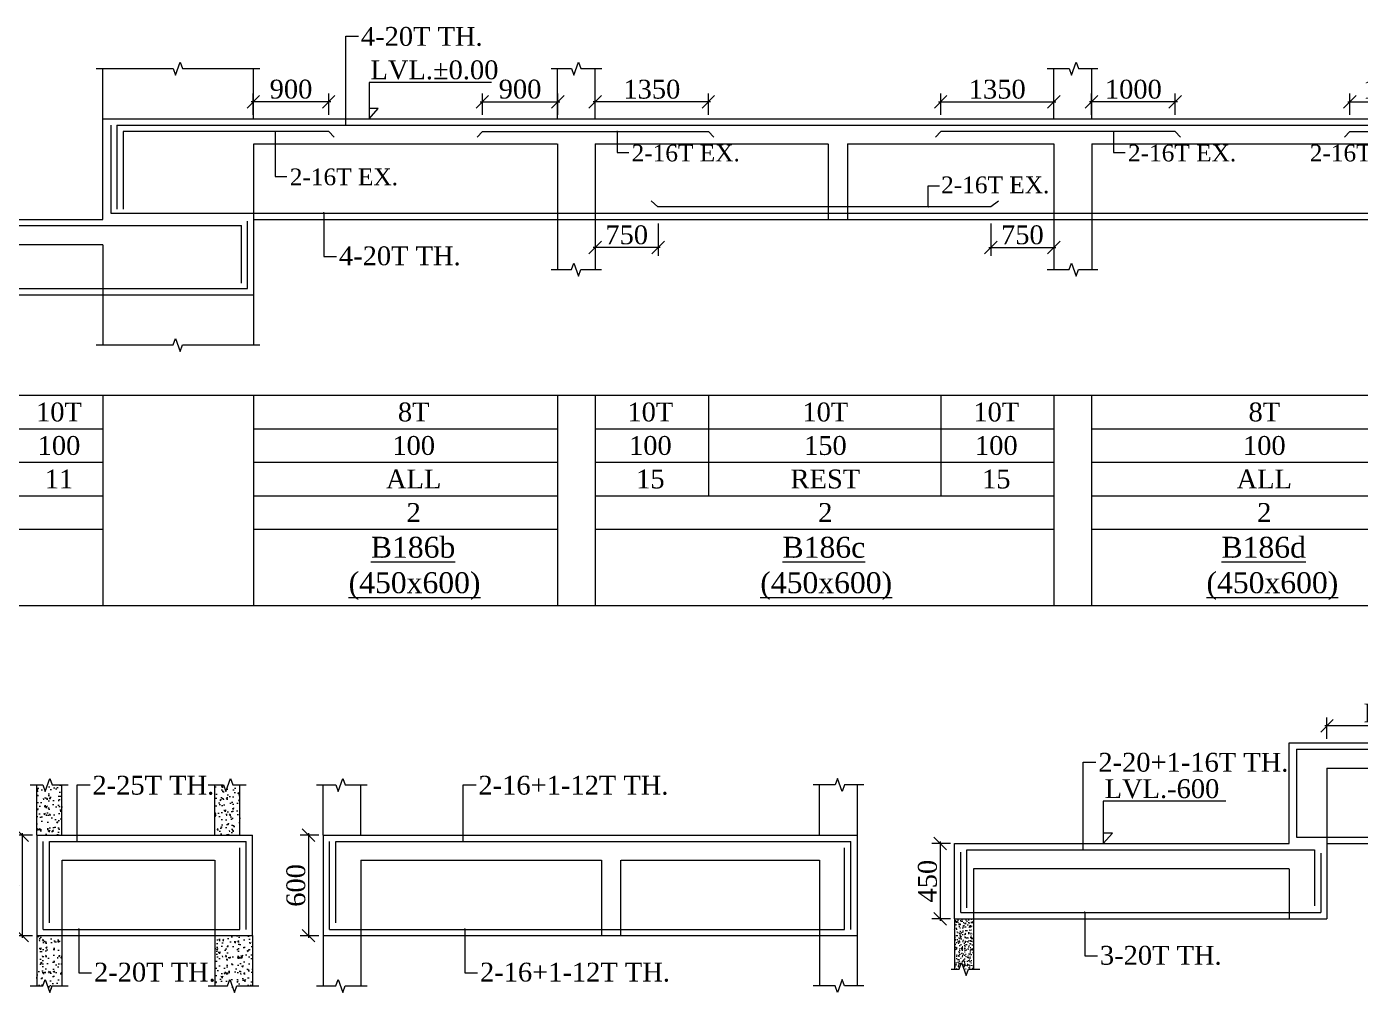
# Model space of a CAD drawing. Header units: millimetres. Extents: x 9781889 to 10654170, y -7832723 to -7608561.
# Drawn here: x 10499158 to 10515077, y -7792548 to -7781016 of the extents above; entities that cross this region are included whole.
import ezdxf
from ezdxf.enums import TextEntityAlignment as Align

# ---------------------------------------------------------------- set-up
doc = ezdxf.new("R2010")
doc.units = ezdxf.units.MM
doc.header["$LTSCALE"] = 10
doc.header["$PDMODE"] = 3
doc.linetypes.add('HIDDEN', pattern=[0.375, 0.25, -0.125])
for name, color, linetype, lineweight in [('LVL', 3, 'Continuous', 0), ('S-CUT OUT LINE', 9, 'Continuous', 0), ('S-DIM L.S.', 7, 'Continuous', 0), ('S-HATCH', 8, 'Continuous', 0), ('S-L.S.SECTION', 5, 'Continuous', 0), ('S-L.S.SLAB LINE', 252, 'HIDDEN', 0), ('S-L.S.STEEL', 1, 'Continuous', 9), ('S-SECTION MARK', 7, 'Continuous', 0), ('S-SHEET', 251, 'Continuous', 0), ('S-TEXT', 7, 'Continuous', 0), ('S-TEXT L.S. BEAM NO.', 30, 'Continuous', 0), ('S-TEXT. L.S.', 7, 'Continuous', 0)]:
    doc.layers.add(name, color=color, linetype=linetype, lineweight=lineweight)
doc.styles.add('135', font='arial.ttf', dxfattribs={"width": 0.8, "height": 135})
doc.styles.get("Standard").update_dxf_attribs({"font": 'arial.ttf'})
doc.styles.add('TEXT', font='times.ttf')
doc.dimstyles.new('75', dxfattribs={"dimtxt": 135, "dimasz": 90, "dimexe": 0.1, "dimexo": 0.03, "dimgap": 0.09, "dimtad": 1, "dimdec": 0, "dimzin": 0, "dimdsep": 46, "dimtxsty": '135', "dimblk": 'ARCHTICK', "dimcen": 0.09, "dimclrd": 256, "dimclre": 256, "dimclrt": 256, "dimadec": 0, "dimazin": 0, "dimtfac": 1, "dimtdec": 0, "dimtofl": 0, "dimtmove": 1, "dimatfit": 3, "dimldrblk": 'DOTSMALL', "dimfxl": 1, "dimtolj": 1, "dimtzin": 0, "dimlwd": -1, "dimlwe": -1, "dimarcsym": 0})
doc.dimstyles.new('SETU_1', dxfattribs={"dimtxt": 200, "dimasz": 150, "dimexe": 100, "dimexo": 50, "dimgap": 35, "dimtad": 1, "dimdec": 0, "dimzin": 0, "dimdsep": 46, "dimtxsty": 'Standard', "dimblk": 'OBLIQUE', "dimcen": 150, "dimdle": 25, "dimclrd": 256, "dimclre": 7, "dimclrt": 256, "dimadec": 0, "dimazin": 0, "dimtfac": 1, "dimtdec": 0, "dimtofl": 0, "dimtmove": 1, "dimatfit": 3, "dimfxl": 1, "dimtolj": 1, "dimtzin": 0, "dimlwd": -1, "dimlwe": 5, "dimarcsym": 1})
pattern_1 = [(50, (250623, -19963.83), (182.184669, -15.9390855), [19.05, -209.55]), (355, (250623, -19963.83), (-35.2434214, 191.0568452), [15.24, -167.6405842]), (100.4514447, (250638.18, -19965.16), (146.941247, 175.117752), [16.1900088, -178.0902446]), (46.1842, (250623, -19913.03), (271.079041, -42.042328), [28.575, -314.325]), (96.6355576, (250645.6, -19916.54), (237.404134, 247.4261246), [24.285023, -267.135608]), (351.1841512, (250623, -19913.03), (237.404134, 247.4261246), [22.859967, -251.459732]), (21, (250648.4, -19925.73), (151.6143913, -102.2651982), [19.05, -209.55]), (326, (250648.4, -19925.73), (61.8020283, 184.187966), [15.24, -167.64]), (71.451445, (250661.03, -19934.25), (213.4164193, 81.922769), [16.1900088, -178.0899376]), (37.5, (250623, -19963.83), (3.08860325, 84.55503887), [0, -165.608, 0, -170.18, 0, -168.275]), (7.5, (250623, -19963.83), (66.8196625, 100.1805748), [0, -97.028, 0, -161.798, 0, -64.135]), (327.5, (250566.356, -19963.83), (135.59059517, -5.728744), [0, -63.5, 0, -198.12, 0, -262.89]), (317.5, (250540.96, -19963.83), (148.1291814, 25.426491), [0, -82.55, 0, -131.572, 0, -186.69])]

# ---------------------------------------------------------------- blocks, each defined once
blk = doc.blocks.new('_Oblique')
at = {"color": 0, "linetype": 'ByBlock', "lineweight": -2}
blk.add_line((-0.5, -0.5), (0.5, 0.5), dxfattribs=at)
blk = doc.blocks.new('*D1034')
at = {"layer": 'Defpoints', "color": 0, "transparency": 16777216}
for p in [(10501863, -7781913), (10501863, -7782117, 0), (10502763, -7782117, 0)]:
    blk.add_point(p, dxfattribs=at)
at = {"layer": 'S-DIM L.S.', "transparency": 16777216}
blk.add_line((10502788, -7781913), (10501838, -7781913), dxfattribs=at)
at = {"layer": 'S-DIM L.S.', "color": 7, "lineweight": 5, "transparency": 16777216}
for p, q in [((10501863, -7782067), (10501863, -7781813)), ((10502763, -7782067), (10502763, -7781813))]:
    blk.add_line(p, q, dxfattribs=at)
at = {"layer": 'S-DIM L.S.', "transparency": 16777216, "xscale": 150, "yscale": 150, "zscale": 150, "rotation": 180}
blk.add_blockref('_Oblique', (10501863, -7781913), dxfattribs=at)
at = {"layer": 'S-DIM L.S.', "transparency": 16777216, "xscale": 150, "yscale": 150, "zscale": 150}
blk.add_blockref('_Oblique', (10502763, -7781913), dxfattribs=at)
at = {"layer": 'S-DIM L.S.', "transparency": 16777216, "insert": (10502313, -7781763), "char_height": 225, "attachment_point": 5, "style": 'TEXT'}
blk.add_mtext('\\A1;900', dxfattribs=at)
blk = doc.blocks.new('*D1035')
at = {"layer": 'Defpoints', "color": 0, "transparency": 16777216}
for p in [(10505945, -7781913), (10505945, -7782117, 0), (10507295, -7782117, 0)]:
    blk.add_point(p, dxfattribs=at)
at = {"layer": 'S-DIM L.S.', "transparency": 16777216}
blk.add_line((10507320, -7781913), (10505920, -7781913), dxfattribs=at)
at = {"layer": 'S-DIM L.S.', "color": 7, "lineweight": 5, "transparency": 16777216}
for p, q in [((10505945, -7782067), (10505945, -7781813)), ((10507295, -7782067), (10507295, -7781813))]:
    blk.add_line(p, q, dxfattribs=at)
at = {"layer": 'S-DIM L.S.', "transparency": 16777216, "xscale": 150, "yscale": 150, "zscale": 150, "rotation": 180}
blk.add_blockref('_Oblique', (10505945, -7781913), dxfattribs=at)
at = {"layer": 'S-DIM L.S.', "transparency": 16777216, "xscale": 150, "yscale": 150, "zscale": 150}
blk.add_blockref('_Oblique', (10507295, -7781913), dxfattribs=at)
at = {"layer": 'S-DIM L.S.', "transparency": 16777216, "insert": (10506620, -7781764), "char_height": 225, "attachment_point": 5, "style": 'TEXT'}
blk.add_mtext('\\A1;1350', dxfattribs=at)
blk = doc.blocks.new('*D1036')
at = {"layer": 'Defpoints', "color": 0, "transparency": 16777216}
for p in [(10505497, -7781913), (10504597, -7782117, 0), (10505497, -7782117, 0)]:
    blk.add_point(p, dxfattribs=at)
at = {"layer": 'S-DIM L.S.', "transparency": 16777216}
blk.add_line((10504572, -7781913), (10505522, -7781913), dxfattribs=at)
at = {"layer": 'S-DIM L.S.', "color": 7, "lineweight": 5, "transparency": 16777216}
for p, q in [((10504597, -7782067), (10504597, -7781813)), ((10505497, -7782067), (10505497, -7781813))]:
    blk.add_line(p, q, dxfattribs=at)
at = {"layer": 'S-DIM L.S.', "transparency": 16777216, "xscale": 150, "yscale": 150, "zscale": 150, "rotation": 180}
blk.add_blockref('_Oblique', (10504597, -7781913), dxfattribs=at)
at = {"layer": 'S-DIM L.S.', "transparency": 16777216, "xscale": 150, "yscale": 150, "zscale": 150}
blk.add_blockref('_Oblique', (10505497, -7781913), dxfattribs=at)
at = {"layer": 'S-DIM L.S.', "transparency": 16777216, "insert": (10505047, -7781763), "char_height": 225, "attachment_point": 5, "style": 'TEXT'}
blk.add_mtext('\\A1;900', dxfattribs=at)
blk = doc.blocks.new('*D1037')
at = {"layer": 'Defpoints', "color": 0, "transparency": 16777216}
for p in [(10511418, -7781913), (10510068, -7782117, 0), (10511418, -7782117, 0)]:
    blk.add_point(p, dxfattribs=at)
at = {"layer": 'S-DIM L.S.', "transparency": 16777216}
blk.add_line((10510043, -7781913), (10511443, -7781913), dxfattribs=at)
at = {"layer": 'S-DIM L.S.', "color": 7, "lineweight": 5, "transparency": 16777216}
for p, q in [((10510068, -7782067), (10510068, -7781813)), ((10511418, -7782067), (10511418, -7781813))]:
    blk.add_line(p, q, dxfattribs=at)
at = {"layer": 'S-DIM L.S.', "transparency": 16777216, "xscale": 150, "yscale": 150, "zscale": 150, "rotation": 180}
blk.add_blockref('_Oblique', (10510068, -7781913), dxfattribs=at)
at = {"layer": 'S-DIM L.S.', "transparency": 16777216, "xscale": 150, "yscale": 150, "zscale": 150}
blk.add_blockref('_Oblique', (10511418, -7781913), dxfattribs=at)
at = {"layer": 'S-DIM L.S.', "transparency": 16777216, "insert": (10510743, -7781764), "char_height": 225, "attachment_point": 5, "style": 'TEXT'}
blk.add_mtext('\\A1;1350', dxfattribs=at)
blk = doc.blocks.new('*D1038')
at = {"layer": 'Defpoints', "color": 0, "transparency": 16777216}
for p in [(10511868, -7781913), (10511868, -7782117, 0), (10512868, -7782117, 0)]:
    blk.add_point(p, dxfattribs=at)
at = {"layer": 'S-DIM L.S.', "transparency": 16777216}
blk.add_line((10512893, -7781913), (10511843, -7781913), dxfattribs=at)
at = {"layer": 'S-DIM L.S.', "color": 7, "lineweight": 5, "transparency": 16777216}
for p, q in [((10511868, -7782067), (10511868, -7781813)), ((10512868, -7782067), (10512868, -7781813))]:
    blk.add_line(p, q, dxfattribs=at)
at = {"layer": 'S-DIM L.S.', "transparency": 16777216, "xscale": 150, "yscale": 150, "zscale": 150, "rotation": 180}
blk.add_blockref('_Oblique', (10511868, -7781913), dxfattribs=at)
at = {"layer": 'S-DIM L.S.', "transparency": 16777216, "xscale": 150, "yscale": 150, "zscale": 150}
blk.add_blockref('_Oblique', (10512868, -7781913), dxfattribs=at)
at = {"layer": 'S-DIM L.S.', "transparency": 16777216, "insert": (10512368, -7781764), "char_height": 225, "attachment_point": 5, "style": 'TEXT'}
blk.add_mtext('\\A1;1000', dxfattribs=at)
blk = doc.blocks.new('*D1039')
at = {"layer": 'Defpoints', "color": 0, "transparency": 16777216}
for p in [(10510668, -7783317, 0), (10511418, -7783317, 0), (10511418, -7783653)]:
    blk.add_point(p, dxfattribs=at)
at = {"layer": 'S-DIM L.S.', "color": 7, "lineweight": 5, "transparency": 16777216}
for p, q in [((10510668, -7783367), (10510668, -7783753)), ((10511418, -7783367), (10511418, -7783753))]:
    blk.add_line(p, q, dxfattribs=at)
at = {"layer": 'S-DIM L.S.', "transparency": 16777216}
blk.add_line((10510643, -7783653), (10511443, -7783653), dxfattribs=at)
at = {"layer": 'S-DIM L.S.', "transparency": 16777216, "xscale": 150, "yscale": 150, "zscale": 150, "rotation": 180}
blk.add_blockref('_Oblique', (10510668, -7783653), dxfattribs=at)
at = {"layer": 'S-DIM L.S.', "transparency": 16777216, "xscale": 150, "yscale": 150, "zscale": 150}
blk.add_blockref('_Oblique', (10511418, -7783653), dxfattribs=at)
at = {"layer": 'S-DIM L.S.', "transparency": 16777216, "insert": (10511043, -7783503), "char_height": 225, "attachment_point": 5, "style": 'TEXT'}
blk.add_mtext('\\A1;750', dxfattribs=at)
blk = doc.blocks.new('*D1040')
at = {"layer": 'Defpoints', "color": 0, "transparency": 16777216}
for p in [(10505945, -7783317, 0), (10506695, -7783317, 0), (10505945, -7783653)]:
    blk.add_point(p, dxfattribs=at)
at = {"layer": 'S-DIM L.S.', "color": 7, "lineweight": 5, "transparency": 16777216}
for p, q in [((10505945, -7783367), (10505945, -7783753)), ((10506695, -7783367), (10506695, -7783753))]:
    blk.add_line(p, q, dxfattribs=at)
at = {"layer": 'S-DIM L.S.', "transparency": 16777216}
blk.add_line((10506720, -7783653), (10505920, -7783653), dxfattribs=at)
at = {"layer": 'S-DIM L.S.', "transparency": 16777216, "xscale": 150, "yscale": 150, "zscale": 150, "rotation": 180}
blk.add_blockref('_Oblique', (10505945, -7783653), dxfattribs=at)
at = {"layer": 'S-DIM L.S.', "transparency": 16777216, "xscale": 150, "yscale": 150, "zscale": 150}
blk.add_blockref('_Oblique', (10506695, -7783653), dxfattribs=at)
at = {"layer": 'S-DIM L.S.', "transparency": 16777216, "insert": (10506320, -7783503), "char_height": 225, "attachment_point": 5, "style": 'TEXT'}
blk.add_mtext('\\A1;750', dxfattribs=at)
blk = doc.blocks.new('_ArchTick')
at = {"color": 0, "linetype": 'ByBlock', "const_width": 0.15}
blk.add_lwpolyline([(-0.5, -0.5), (0.5, 0.5)], dxfattribs=at)
blk = doc.blocks.new('*D1032')
at = {"layer": 'Defpoints', "color": 0, "transparency": 16777216}
for p in [(10515952, -7781913), (10514952, -7782117, 0), (10515952, -7782117, 0)]:
    blk.add_point(p, dxfattribs=at)
at = {"layer": 'S-DIM L.S.', "transparency": 16777216}
blk.add_line((10514927, -7781913), (10515977, -7781913), dxfattribs=at)
at = {"layer": 'S-DIM L.S.', "color": 7, "lineweight": 5, "transparency": 16777216}
for p, q in [((10514952, -7782067), (10514952, -7781813)), ((10515952, -7782067), (10515952, -7781813))]:
    blk.add_line(p, q, dxfattribs=at)
at = {"layer": 'S-DIM L.S.', "transparency": 16777216, "xscale": 150, "yscale": 150, "zscale": 150, "rotation": 180}
blk.add_blockref('_Oblique', (10514952, -7781913), dxfattribs=at)
at = {"layer": 'S-DIM L.S.', "transparency": 16777216, "xscale": 150, "yscale": 150, "zscale": 150}
blk.add_blockref('_Oblique', (10515952, -7781913), dxfattribs=at)
at = {"layer": 'S-DIM L.S.', "transparency": 16777216, "insert": (10515452, -7781764), "char_height": 225, "attachment_point": 5, "style": 'TEXT'}
blk.add_mtext('\\A1;1000', dxfattribs=at)
blk = doc.blocks.new('*D1050')
at = {"layer": 'Defpoints', "color": 0, "transparency": 16777216}
for p in [(10499278, -7790671), (10499103, -7791871), (10499278, -7791871)]:
    blk.add_point(p, dxfattribs=at)
at = {"layer": 'S-DIM L.S.', "color": 7, "lineweight": 5, "transparency": 16777216}
for p, q in [((10499228, -7790671), (10499003, -7790671)), ((10499228, -7791871), (10499003, -7791871))]:
    blk.add_line(p, q, dxfattribs=at)
at = {"layer": 'S-DIM L.S.', "transparency": 16777216}
blk.add_line((10499103, -7790646), (10499103, -7791896), dxfattribs=at)
at = {"layer": 'S-DIM L.S.', "transparency": 16777216, "xscale": 150, "yscale": 150, "zscale": 150}
for p, rotation in [((10499103, -7790671), 90), ((10499103, -7791871), 270)]:
    blk.add_blockref('_Oblique', p, dxfattribs=dict(at, rotation=rotation))
at = {"layer": 'S-DIM L.S.', "transparency": 16777216, "insert": (10498954, -7791271), "char_height": 225, "attachment_point": 5, "rotation": 90, "style": 'TEXT'}
blk.add_mtext('\\A1;600', dxfattribs=at)
blk = doc.blocks.new('*D1051')
at = {"layer": 'Defpoints', "color": 0, "transparency": 16777216}
for p in [(10502696, -7790671), (10502521, -7791871), (10502696, -7791871)]:
    blk.add_point(p, dxfattribs=at)
at = {"layer": 'S-DIM L.S.', "color": 7, "lineweight": 5, "transparency": 16777216}
for p, q in [((10502646, -7790671), (10502421, -7790671)), ((10502646, -7791871), (10502421, -7791871))]:
    blk.add_line(p, q, dxfattribs=at)
at = {"layer": 'S-DIM L.S.', "transparency": 16777216}
blk.add_line((10502521, -7790646), (10502521, -7791896), dxfattribs=at)
at = {"layer": 'S-DIM L.S.', "transparency": 16777216, "xscale": 150, "yscale": 150, "zscale": 150}
for p, rotation in [((10502521, -7790671), 90), ((10502521, -7791871), 270)]:
    blk.add_blockref('_Oblique', p, dxfattribs=dict(at, rotation=rotation))
at = {"layer": 'S-DIM L.S.', "transparency": 16777216, "insert": (10502372, -7791271), "char_height": 225, "attachment_point": 5, "rotation": 90, "style": 'TEXT'}
blk.add_mtext('\\A1;600', dxfattribs=at)
blk = doc.blocks.new('*D1052')
at = {"layer": 'Defpoints', "color": 0, "transparency": 16777216}
for p in [(10510236, -7790770), (10510061, -7791670), (10510236, -7791670)]:
    blk.add_point(p, dxfattribs=at)
at = {"layer": 'S-DIM L.S.', "color": 7, "lineweight": 5, "transparency": 16777216}
for p, q in [((10510186, -7790770), (10509961, -7790770)), ((10510186, -7791670), (10509961, -7791670))]:
    blk.add_line(p, q, dxfattribs=at)
at = {"layer": 'S-DIM L.S.', "transparency": 16777216}
blk.add_line((10510061, -7790745), (10510061, -7791695), dxfattribs=at)
at = {"layer": 'S-DIM L.S.', "transparency": 16777216, "xscale": 150, "yscale": 150, "zscale": 150}
for p, rotation in [((10510061, -7790770), 90), ((10510061, -7791670), 270)]:
    blk.add_blockref('_Oblique', p, dxfattribs=dict(at, rotation=rotation))
at = {"layer": 'S-DIM L.S.', "transparency": 16777216, "insert": (10509911, -7791220), "char_height": 225, "attachment_point": 5, "rotation": 90, "style": 'TEXT'}
blk.add_mtext('\\A1;450', dxfattribs=at)
blk = doc.blocks.new('*D1053')
at = {"layer": 'Defpoints', "color": 0, "transparency": 16777216}
for p in [(10514679, -7789366), (10514679, -7789570, 0), (10515929, -7789945, 0)]:
    blk.add_point(p, dxfattribs=at)
at = {"layer": 'S-DIM L.S.', "color": 7, "lineweight": 5, "transparency": 16777216}
for p, q in [((10514679, -7789520), (10514679, -7789266)), ((10515929, -7789895), (10515929, -7789266))]:
    blk.add_line(p, q, dxfattribs=at)
at = {"layer": 'S-DIM L.S.', "transparency": 16777216}
blk.add_line((10515954, -7789366), (10514654, -7789366), dxfattribs=at)
at = {"layer": 'S-DIM L.S.', "transparency": 16777216, "xscale": 150, "yscale": 150, "zscale": 150, "rotation": 180}
blk.add_blockref('_Oblique', (10514679, -7789366), dxfattribs=at)
at = {"layer": 'S-DIM L.S.', "transparency": 16777216, "xscale": 150, "yscale": 150, "zscale": 150}
blk.add_blockref('_Oblique', (10515929, -7789366), dxfattribs=at)
at = {"layer": 'S-DIM L.S.', "transparency": 16777216, "insert": (10515304, -7789213), "char_height": 225, "attachment_point": 5, "style": 'TEXT'}
blk.add_mtext('\\A1;Ld', dxfattribs=at)

msp = doc.modelspace()

# ---------------------------------------------------------------- hatches: boundary and pattern name
at = {"layer": 'S-HATCH', "linetype": 'ByBlock'}
h = msp.add_hatch(dxfattribs=at)
h.set_pattern_fill('AR-CONC', color=256)
h.set_pattern_definition(pattern_1)
h.paths.add_polyline_path([(10499578.4, -7790070.8), (10499463.1, -7790070.8), (10499435.2, -7789994), (10499379.2, -7790147.7), (10499351.3, -7790070.8), (10499278.5, -7790070.8), (10499278.5, -7790670.8), (10499578.4, -7790670.8)])
h = msp.add_hatch(dxfattribs=at)
h.set_pattern_fill('AR-CONC', color=256)
h.set_pattern_definition(pattern_1)
h.paths.add_polyline_path([(10501703.4, -7790070.8), (10501618.2, -7790070.8), (10501590.2, -7789994), (10501534.3, -7790147.7), (10501506.3, -7790070.8), (10501403.4, -7790070.8), (10501403.4, -7790670.8), (10501703.4, -7790670.8)])
at = {"layer": 'S-HATCH'}
h = msp.add_hatch(dxfattribs=at)
h.set_pattern_fill('AR-CONC', color=256, scale=0.5)
h.set_pattern_definition([(50, (716503.55, -63052.615), (91.0923345, -7.96954277), [9.525, -104.775]), (355, (716503.55, -63052.62), (-17.6217107, 95.5284226), [7.62, -83.8202921]), (100.4514447, (716511.14, -63053.28), (73.47062355, 87.55887596), [8.0950044, -89.0451223]), (46.1842, (716503.55, -63027.22), (135.5395204, -21.021164), [14.2875, -157.1625]), (96.6355576, (716514.85, -63028.97), (118.702067, 123.7130623), [12.1425116, -133.5678041]), (351.1841512, (716503.55, -63027.22), (118.702067, 123.7130623), [11.4299835, -125.729866]), (21, (716516.25, -63033.565), (75.80719563, -51.1325991), [9.525, -104.775]), (326, (716516.25, -63033.57), (30.9010142, 92.09398306), [7.62, -83.82]), (71.451445, (716522.57, -63037.83), (106.70820964, 40.96138444), [8.0950044, -89.0449688]), (37.5, (716503.55, -63052.615), (1.544301625, 42.27751944), [0, -82.804, 0, -85.09, 0, -84.1375]), (7.5, (716503.55, -63052.615), (33.40983126, 50.09028741), [0, -48.514, 0, -80.899, 0, -32.0675]), (327.5, (716475.23, -63052.615), (67.79529758, -2.864372), [0, -31.75, 0, -99.06, 0, -131.445]), (317.5, (716462.53, -63052.615), (74.0645907, 12.71324552), [0, -41.275, 0, -65.786, 0, -93.345])])
h.paths.add_polyline_path([(10510461.8, -7792269.7), (10510346, -7792269.7), (10510318.1, -7792192.9), (10510290.1, -7792269.7), (10510231.8, -7792269.7), (10510231.8, -7791669.7), (10510461.8, -7791669.7)])
at = {"layer": 'S-HATCH', "linetype": 'ByBlock'}
h = msp.add_hatch(dxfattribs=at)
h.set_pattern_fill('AR-CONC', color=256)
h.set_pattern_definition(pattern_1)
h.paths.add_polyline_path([(10499578.4, -7791870.8), (10499278.5, -7791870.8), (10499278.5, -7792470.8), (10499351.3, -7792470.8), (10499379.2, -7792394), (10499435.2, -7792547.7), (10499463.1, -7792470.8), (10499578.4, -7792470.8)])
h = msp.add_hatch(dxfattribs=at)
h.set_pattern_fill('AR-CONC', color=256)
h.set_pattern_definition(pattern_1)
h.paths.add_polyline_path([(10501403.4, -7792470.8), (10501553.7, -7792470.8), (10501581.7, -7792394), (10501637.6, -7792547.7), (10501665.6, -7792470.8), (10501853.4, -7792470.8), (10501853.4, -7791870.8), (10501403.4, -7791870.8)])

# ---------------------------------------------------------------- linework, layer by layer
at = {"layer": 'LVL', "linetype": 'Continuous', "elevation": 0}
for points in [[(10504707.7, -7781682), (10503246.5, -7781682), (10503246.5, -7782117), (10503354.6, -7781994.9), (10503246.5, -7781994.9)], [(10513470.7, -7790266.3), (10512009.5, -7790266.3), (10512009.5, -7790769.7), (10512117.7, -7790647.7), (10512009.5, -7790647.7)]]:
    msp.add_lwpolyline(points, dxfattribs=at)
at = {"layer": 'S-CUT OUT LINE', "color": 5, "elevation": 0}
for points in [[(10499987, -7781517), (10500904.5, -7781517), (10500932.5, -7781593.9), (10500988.5, -7781440.2), (10501016.4, -7781517), (10501940.3, -7781517)], [(10505417.1, -7781517), (10505659.3, -7781517), (10505687.3, -7781593.9), (10505743.2, -7781440.2), (10505771.2, -7781517), (10506022.4, -7781517)], [(10511340.1, -7781517), (10511600.2, -7781517), (10511628.2, -7781593.9), (10511684.1, -7781440.2), (10511712.1, -7781517), (10511945.4, -7781517)], [(10505417.1, -7783917), (10505659.3, -7783917), (10505687.3, -7783840.2), (10505743.2, -7783993.9), (10505771.2, -7783917), (10506020.3, -7783917)], [(10511340.1, -7783917), (10511600.2, -7783917), (10511628.2, -7783840.2), (10511684.1, -7783993.9), (10511712.1, -7783917), (10511945.4, -7783917)], [(10499987, -7784817), (10500904.5, -7784817), (10500932.5, -7784740.2), (10500988.5, -7784893.9), (10501016.4, -7784817), (10501940.3, -7784817)], [(10499200.2, -7790070.8), (10499351.3, -7790070.8), (10499379.2, -7790147.7), (10499435.2, -7789994), (10499463.1, -7790070.8), (10499653.5, -7790070.8)], [(10501325.1, -7790070.8), (10501506.3, -7790070.8), (10501534.3, -7790147.7), (10501590.2, -7789994), (10501618.2, -7790070.8), (10501778.4, -7790070.8)], [(10502618, -7790070.8), (10502846.6, -7790070.8), (10502874.6, -7790147.7), (10502930.5, -7789994), (10502958.5, -7790070.8), (10503221.3, -7790070.8)], [(10509149.5, -7790070.8), (10508920.9, -7790070.8), (10508892.9, -7790147.7), (10508837, -7789994), (10508809, -7790070.8), (10508546.2, -7790070.8)], [(10499200.2, -7792470.8), (10499351.3, -7792470.8), (10499379.2, -7792394), (10499435.2, -7792547.7), (10499463.1, -7792470.8), (10499653.5, -7792470.8)], [(10501325.1, -7792470.8), (10501553.7, -7792470.8), (10501581.7, -7792394), (10501637.6, -7792547.7), (10501665.6, -7792470.8), (10501928.4, -7792470.8)], [(10502618, -7792470.8), (10502846.6, -7792470.8), (10502874.6, -7792394), (10502930.5, -7792547.7), (10502958.5, -7792470.8), (10503221.3, -7792470.8)], [(10509149.5, -7792470.8), (10508920.9, -7792470.8), (10508892.9, -7792394), (10508837, -7792547.7), (10508809, -7792470.8), (10508546.2, -7792470.8)]]:
    msp.add_lwpolyline(points, dxfattribs=at)
at = {"layer": 'S-CUT OUT LINE', "color": 1, "elevation": 0}
msp.add_lwpolyline([(10510192.4, -7792269.7), (10510290.1, -7792269.7), (10510318.1, -7792192.9), (10510374, -7792346.6), (10510402, -7792269.7), (10510536.8, -7792269.7)], dxfattribs=at)
at = {"layer": 'S-L.S.SECTION'}
for p, q in [((10500065.3, -7783317, 0), (10500065.3, -7781517, 0)), ((10501865.3, -7782117, 0), (10501865.3, -7781517, 0)), ((10505495.4, -7782117, 0), (10505495.4, -7781517, 0)), ((10505945.3, -7782117, 0), (10505945.3, -7781517, 0)), ((10511418.4, -7782117, 0), (10511418.4, -7781517, 0)), ((10511870.4, -7782117, 0), (10511870.4, -7781517, 0)), ((10500065.3, -7782117, 0), (10517750.3, -7782117, 0)), ((10496068.3, -7783317, 0), (10500065.3, -7783317, 0)), ((10501865.3, -7783317, 0), (10501865.3, -7784817, 0)), ((10501865.4, -7783317, 0), (10517750.3, -7783317, 0)), ((10505495.4, -7783317, 0), (10505495.4, -7783917, 0)), ((10505945.3, -7783317, 0), (10505945.3, -7783917, 0)), ((10511418.4, -7783317, 0), (10511418.4, -7783917, 0)), ((10511870.4, -7783317, 0), (10511870.4, -7783917, 0)), ((10496072.4, -7784217, 0), (10501865.3, -7784217, 0)), ((10500065.3, -7784217, 0), (10500065.3, -7784817, 0)), ((10514228.8, -7789569.7, 0), (10537793.8, -7789569.7, 0)), ((10514228.8, -7790769.7, 0), (10514228.8, -7789569.7, 0)), ((10499278.5, -7790670.8, 0), (10499278.5, -7790070.8, 0)), ((10499578.5, -7790670.8, 0), (10499578.5, -7790070.8, 0)), ((10501403.4, -7790670.8, 0), (10501403.4, -7790070.8, 0)), ((10501703.4, -7790670.8, 0), (10501703.4, -7790070.8, 0)), ((10502696.3, -7790670.8, 0), (10502696.3, -7790070.8, 0)), ((10503146.3, -7790670.8, 0), (10503146.3, -7790070.8, 0)), ((10508621.2, -7790670.8, 0), (10508621.2, -7790070.8, 0)), ((10509071.2, -7790070.8, 0), (10509071.2, -7792470.8, 0)), ((10499278.4, -7790670.8, 0), (10501853.4, -7790670.8, 0)), ((10499278.5, -7790670.8, 0), (10499278.5, -7791870.8, 0)), ((10501853.4, -7791870.8, 0), (10501853.4, -7790670.8, 0)), ((10502696.2, -7790670.8, 0), (10509071.2, -7790670.8, 0)), ((10502696.3, -7790670.8, 0), (10502696.3, -7791870.8, 0)), ((10510231.8, -7790769.7, 0), (10514228.8, -7790769.7, 0)), ((10510231.8, -7791669.7, 0), (10510231.8, -7790769.7, 0)), ((10510231.8, -7791669.7, 0), (10510231.8, -7790769.7, 0)), ((10514678.9, -7790769.7, 0), (10537793.8, -7790769.7, 0)), ((10514678.9, -7790769.7, 0), (10514678.9, -7791669.7, 0)), ((10510235.9, -7791669.7, 0), (10514678.9, -7791669.7, 0)), ((10499278.4, -7791870.8, 0), (10501853.4, -7791870.8, 0)), ((10499278.5, -7791870.8, 0), (10499278.5, -7792470.8, 0)), ((10499578.5, -7791870.8, 0), (10499578.5, -7792470.8, 0)), ((10501403.4, -7791870.8, 0), (10501403.4, -7792470.8, 0)), ((10501853.4, -7791870.8, 0), (10501853.4, -7792470.8, 0)), ((10502696.2, -7791870.8, 0), (10509071.2, -7791870.8, 0)), ((10502696.3, -7791870.8, 0), (10502696.3, -7792470.8, 0)), ((10503146.3, -7791870.8, 0), (10503146.3, -7792470.8, 0)), ((10508621.2, -7791870.8, 0), (10508621.2, -7792470.8, 0))]:
    msp.add_line(p, q, dxfattribs=at)
at = {"layer": 'S-L.S.SECTION', "color": 1}
for p, q in [((10510231.8, -7791669.7, 0), (10510231.8, -7792269.7, 0)), ((10510461.8, -7791669.7, 0), (10510461.8, -7792269.7, 0))]:
    msp.add_line(p, q, dxfattribs=at)
at = {"layer": 'S-L.S.SLAB LINE', "ltscale": 0.3}
for p, q in [((10501865.4, -7782417, 0), (10505495.3, -7782417, 0)), ((10501865.4, -7782417, 0), (10501865.4, -7783317, 0)), ((10505495.4, -7782417, 0), (10505495.4, -7783317, 0)), ((10505945.4, -7782417, 0), (10508726.1, -7782417, 0)), ((10505945.4, -7782417, 0), (10505945.4, -7783317, 0)), ((10508726.1, -7782417, 0), (10508726.1, -7783317, 0)), ((10508956.1, -7782417, 0), (10508956.1, -7783317, 0)), ((10508956.1, -7782417, 0), (10511420.3, -7782417, 0)), ((10511420.4, -7782417, 0), (10511420.4, -7783317, 0)), ((10511870.4, -7782417, 0), (10515950.3, -7782417, 0)), ((10511870.4, -7782417, 0), (10511870.4, -7783317, 0)), ((10496298.3, -7783617, 0), (10500065.3, -7783617, 0)), ((10500065.3, -7783617, 0), (10500065.3, -7784217, 0)), ((10514678.9, -7789869.7, 0), (10514678.9, -7790769.7, 0)), ((10514678.9, -7789869.7, 0), (10519658.8, -7789869.7, 0)), ((10499278.4, -7790970.8, 0), (10499278.5, -7790970.8, 0)), ((10499578.4, -7790970.8, 0), (10501403.4, -7790970.8, 0)), ((10499578.5, -7790970.8, 0), (10499578.5, -7791870.8, 0)), ((10501403.4, -7790970.8, 0), (10501403.4, -7791870.8, 0)), ((10502696.2, -7790970.8, 0), (10502696.3, -7790970.8, 0)), ((10503146.2, -7790970.8, 0), (10506021.2, -7790970.8, 0)), ((10503146.3, -7790970.8, 0), (10503146.3, -7791870.8, 0)), ((10506021.2, -7790970.8, 0), (10506021.2, -7791870.8, 0)), ((10506251.2, -7791870.8, 0), (10506251.2, -7790970.8, 0)), ((10506251.2, -7790970.8, 0), (10508621.2, -7790970.8, 0)), ((10508621.2, -7790970.8, 0), (10508621.2, -7791870.8, 0)), ((10510461.8, -7791069.7, 0), (10514228.8, -7791069.7, 0)), ((10510461.8, -7791069.7, 0), (10510461.8, -7791669.7, 0)), ((10510461.8, -7791069.7, 0), (10510461.8, -7791669.7, 0)), ((10510461.8, -7791069.7, 0), (10510461.8, -7791669.7, 0)), ((10514228.8, -7791069.7, 0), (10514228.8, -7791669.7, 0))]:
    msp.add_line(p, q, dxfattribs=at)
at = {"layer": 'S-L.S.STEEL'}
for p, q in [((10500160.4, -7782192, 0), (10500160.4, -7783242, 0)), ((10500235.4, -7782192, 0), (10517600.3, -7782192, 0)), ((10500235.4, -7782192, 0), (10500235.4, -7783194.5, 0)), ((10500310.4, -7782267, 0), (10500310.4, -7783194.5, 0)), ((10502763.5, -7782267, 0), (10502826.7, -7782333.9, 0)), ((10504597.2, -7782267, 0), (10504534, -7782333.9, 0)), ((10512868.5, -7782267, 0), (10512931.7, -7782333.9, 0)), ((10514952.2, -7782267, 0), (10514889.1, -7782333.9, 0)), ((10500160.4, -7783242, 0), (10517675.3, -7783242, 0)), ((10501793.5, -7784142, 0), (10501793.5, -7783339, 0)), ((10501721.6, -7784080.5, 0), (10501721.6, -7783392, 0)), ((10496143.3, -7784142, 0), (10501793.5, -7784142, 0)), ((10514315.9, -7789644.7, 0), (10537643.8, -7789644.7, 0)), ((10514315.9, -7789644.7, 0), (10514315.9, -7790694.7, 0)), ((10514315.9, -7790694.7, 0), (10537718.8, -7790694.7, 0)), ((10499353.4, -7791795.8, 0), (10499353.4, -7790745.8, 0)), ((10499428.4, -7790745.8, 0), (10501778.4, -7790745.8, 0)), ((10499428.4, -7791716.2, 0), (10499428.4, -7790745.8, 0)), ((10501703.4, -7791795.8, 0), (10501703.4, -7790820.8, 0)), ((10501778.4, -7791795.8, 0), (10501778.4, -7790745.8, 0)), ((10502771.2, -7791795.8, 0), (10502771.2, -7790745.8, 0)), ((10502846.2, -7790745.8, 0), (10508996.2, -7790745.8, 0)), ((10502846.2, -7791716.2, 0), (10502846.2, -7790745.8, 0)), ((10508921.2, -7791795.8, 0), (10508921.2, -7790820.8, 0)), ((10508996.2, -7791795.8, 0), (10508996.2, -7790745.8, 0)), ((10510381.8, -7790844.7, 0), (10514528.9, -7790844.7, 0)), ((10510381.8, -7791537, 0), (10510381.8, -7790844.7, 0)), ((10514528.9, -7790844.7, 0), (10514528.9, -7791513.1, 0)), ((10510306.8, -7791594.7, 0), (10510306.8, -7790874.3, 0)), ((10514603.9, -7790884.9, 0), (10514603.9, -7791594.7, 0)), ((10510306.8, -7791594.7, 0), (10514603.9, -7791594.7, 0)), ((10499353.4, -7791795.8, 0), (10501703.4, -7791795.8, 0)), ((10502771.2, -7791795.8, 0), (10508921.2, -7791795.8, 0))]:
    msp.add_line(p, q, dxfattribs=at)
at = {"layer": 'S-L.S.STEEL', "elevation": 0}
msp.add_lwpolyline([(10510757.8, -7783098.8), (10510668.3, -7783167), (10506693.5, -7783167), (10506611.5, -7783096.3)], dxfattribs=at)
at = {"layer": 'S-L.S.STEEL'}
for points in [[(10502763.5, -7782267, 0), (10500310.4, -7782267, 0)], [(10504597.2, -7782267, 0), (10507297.2, -7782267, 0), (10507360.4, -7782333.9, 0)], [(10512868.5, -7782267, 0), (10510068.4, -7782267, 0), (10510005.2, -7782333.9, 0)], [(10514952.2, -7782267, 0), (10517525.3, -7782267, 0), (10517525.3, -7783185.1, 0)], [(10496218.3, -7783392, 0), (10501721.6, -7783392, 0)]]:
    msp.add_polyline3d(points, dxfattribs=at)
at = {"layer": 'S-SHEET'}
for p, q in [((10496072.4, -7785417.3, 0), (10517750.3, -7785417.3, 0)), ((10500065.3, -7785417.3, 0), (10500065.3, -7787926.6, 0)), ((10501865.3, -7785417.3, 0), (10501865.3, -7787926.6, 0)), ((10505495.3, -7785417.3, 0), (10505495.3, -7787926.6, 0)), ((10505945.3, -7785417.3, 0), (10505945.3, -7787926.6, 0)), ((10507295.3, -7785417.3, 0), (10507295.3, -7786617.3, 0)), ((10510070.3, -7785417.3, 0), (10510070.3, -7786617.3, 0)), ((10511420.3, -7785417.3, 0), (10511420.3, -7787926.6, 0)), ((10511870.3, -7785417.3, 0), (10511870.3, -7787926.6, 0)), ((10496298.3, -7785817.3, 0), (10500065.3, -7785817.3, 0)), ((10501865.3, -7785817.3, 0), (10505495.3, -7785817.3, 0)), ((10505945.3, -7785817.3, 0), (10511420.3, -7785817.3, 0)), ((10511870.3, -7785817.3, 0), (10515950.3, -7785817.3, 0)), ((10496298.3, -7786217.3, 0), (10500065.3, -7786217.3, 0)), ((10501865.3, -7786217.3, 0), (10505495.3, -7786217.3, 0)), ((10505945.3, -7786217.3, 0), (10511420.3, -7786217.3, 0)), ((10511870.3, -7786217.3, 0), (10515950.3, -7786217.3, 0)), ((10496298.3, -7786617.3, 0), (10500065.3, -7786617.3, 0)), ((10501865.3, -7786617.3, 0), (10505495.3, -7786617.3, 0)), ((10505945.3, -7786617.3, 0), (10511420.3, -7786617.3, 0)), ((10511870.3, -7786617.3, 0), (10515950.3, -7786617.3, 0)), ((10496298.3, -7787017.3, 0), (10500065.3, -7787017.3, 0)), ((10501865.3, -7787017.3, 0), (10505495.3, -7787017.3, 0)), ((10505945.3, -7787017.3, 0), (10511420.3, -7787017.3, 0)), ((10511870.3, -7787017.3, 0), (10515950.3, -7787017.3, 0)), ((10488158.7, -7787926.6, 0), (10539492.8, -7787926.6, 0)), ((10496072.4, -7787926.6, 0), (10517750.3, -7787926.6, 0))]:
    msp.add_line(p, q, dxfattribs=at)

# ---------------------------------------------------------------- texts
at = {"layer": 'LVL', "style": 'TEXT'}
for s, p in [('LVL.%%P0.00', (10503262.3, -7781643.6, 0)), ('LVL.-600', (10512025.3, -7790227.9, 0))]:
    msp.add_text(s, height=225, dxfattribs=at).set_placement(p)
at = {"layer": 'S-TEXT', "linetype": 'ByBlock', "style": 'TEXT'}
for s, p in [('10T', (10499543.3, -7785617.3, 0)), ('8T', (10503777.5, -7785617.3, 0)), ('10T', (10506602.6, -7785617.3, 0)), ('10T', (10508691.4, -7785617.3, 0)), ('10T', (10510732, -7785617.3, 0)), ('8T', (10513931.2, -7785617.3, 0)), ('100', (10499543.3, -7786017.3, 0)), ('100', (10503777.5, -7786017.3, 0)), ('100', (10506602.6, -7786017.3, 0)), ('150', (10508691.4, -7786017.3, 0)), ('100', (10510732, -7786017.3, 0)), ('100', (10513931.2, -7786017.3, 0)), ('11', (10499543.3, -7786417.3, 0)), ('ALL', (10503777.5, -7786417.3, 0)), ('15', (10506602.6, -7786417.3, 0)), ('REST', (10508691.4, -7786417.3, 0)), ('15', (10510732, -7786417.3, 0)), ('ALL', (10513931.2, -7786417.3, 0)), ('2', (10503777.5, -7786817.3, 0)), ('2', (10508691.4, -7786817.3, 0)), ('2', (10513931.2, -7786817.3, 0))]:
    msp.add_text(s, height=225, dxfattribs=at).set_placement(p, align=Align.MIDDLE_CENTER)
at = {"layer": 'S-TEXT L.S. BEAM NO.', "color": 140, "linetype": 'ByBlock', "style": 'TEXT'}
for s, p in [('%%UB186b', (10503267, -7787358, 0)), ('%%UB186c', (10508180.9, -7787358, 0)), ('%%UB186d', (10513420.7, -7787358, 0)), ('%%U(450x600)', (10503001.2, -7787781, 0)), ('%%U(450x600)', (10507915.1, -7787781, 0)), ('%%U(450x600)', (10513241.1, -7787781, 0))]:
    msp.add_text(s, height=250, dxfattribs=at).set_placement(p)
at = {"layer": 'S-TEXT. L.S.', "style": 'TEXT'}
for s, height, p in [('4-20T TH.', 225, (10503147.4, -7781244.3, 0)), ('2-16T EX.', 200, (10506378.5, -7782624.6, 0)), ('2-16T EX.', 200, (10512303.6, -7782624.6, 0)), ('2-16T EX.', 200, (10514473.5, -7782624.6, 0)), ('2-16T EX.', 200, (10502298.6, -7782909.6, 0)), ('2-16T EX.', 200, (10510073.2, -7783005, 0)), ('4-20T TH.', 225, (10502885, -7783864.9, 0)), ('2-20+1-16T TH.', 225, (10511950.2, -7789912.6, 0)), ('2-25T TH.', 225, (10499943, -7790186.5, 0)), ('2-16+1-12T TH.', 225, (10504550.4, -7790186.5, 0)), ('3-20T TH.', 225, (10511968.5, -7792217.6, 0)), ('2-20T TH.', 225, (10499961.4, -7792418.7, 0)), ('2-16+1-12T TH.', 225, (10504568.7, -7792418.7, 0))]:
    msp.add_text(s, height=height, dxfattribs=at).set_placement(p)

# ---------------------------------------------------------------- dimensions: what is measured, and where the dimension line sits
at = {"layer": 'S-DIM L.S.'}
for base, p1, p2, picture, middle in [((10501863.5, -7781913.2, 0), (10502763.5, -7782117, 0), (10501863.5, -7782117, 0), '*D1034', (10502313.5, -7781763.4, 0)), ((10505945.3, -7781913.2, 0), (10507295.3, -7782117, 0), (10505945.3, -7782117, 0), '*D1035', (10506620.3, -7781763.8, 0)), ((10511868.5, -7781913.2, 0), (10512868.5, -7782117, 0), (10511868.5, -7782117, 0), '*D1038', (10512368.5, -7781763.8, 0)), ((10505945.3, -7783653.1, 0), (10506695.5, -7783317, 0), (10505945.3, -7783317, 0), '*D1040', (10506320.4, -7783503.3, 0))]:
    dim = msp.add_linear_dim(base=base, p1=p1, p2=p2, dimstyle='SETU_1', override={"dimtxt": 225, "dimtxsty": 'TEXT'}, dxfattribs=at)
    dim.commit()
    dim.dimension.update_dxf_attribs({"geometry": picture, "text_midpoint": middle})
for base, p1, p2, picture, middle in [((10505497.2, -7781913.2, 0), (10504597.2, -7782117, 0), (10505497.2, -7782117, 0), '*D1036', (10505047.2, -7781763.4, 0)), ((10511418.4, -7781913.2, 0), (10510068.4, -7782117, 0), (10511418.4, -7782117, 0), '*D1037', (10510743.4, -7781763.8, 0)), ((10515952.2, -7781913.2, 0), (10514952.2, -7782117, 0), (10515952.2, -7782117, 0), '*D1032', (10515452.2, -7781763.8, 0)), ((10511418.4, -7783653.1, 0), (10510668.3, -7783317, 0), (10511418.4, -7783317, 0), '*D1039', (10511043.4, -7783503.3, 0))]:
    dim = msp.add_linear_dim(base=base, p1=p1, p2=p2, angle=180, dimstyle='SETU_1', override={"dimtxt": 225, "dimtxsty": 'TEXT'}, dxfattribs=at)
    dim.commit()
    dim.dimension.update_dxf_attribs({"geometry": picture, "text_midpoint": middle})
dim = msp.add_linear_dim(base=(10514678.8, -7789365.9, 0), p1=(10515928.8, -7789944.7, 0), p2=(10514678.8, -7789569.7, 0), text='Ld', dimstyle='SETU_1', override={"dimtxt": 225, "dimtxsty": 'TEXT'}, dxfattribs=at)
dim.commit()
dim.dimension.update_dxf_attribs({"geometry": '*D1053', "text_midpoint": (10515303.8, -7789213.3, 0)})
at = {"layer": 'S-DIM L.S.', "color": 7}
for base, p1, p2, picture, middle in [((10499103.3, -7791870.8, 0), (10499278.4, -7790670.8, 0), (10499278.4, -7791870.8, 0), '*D1050', (10498953.8, -7791270.8, 0)), ((10502521.1, -7791870.8, 0), (10502696.2, -7790670.8, 0), (10502696.2, -7791870.8, 0), '*D1051', (10502371.6, -7791270.8, 0)), ((10510060.8, -7791669.7, 0), (10510235.9, -7790769.7, 0), (10510235.9, -7791669.7, 0), '*D1052', (10509911.3, -7791219.7, 0))]:
    dim = msp.add_linear_dim(base=base, p1=p1, p2=p2, angle=90, dimstyle='SETU_1', override={"dimtxt": 225, "dimlfac": 0.5, "dimtxsty": 'TEXT'}, dxfattribs=at)
    dim.commit()
    dim.dimension.update_dxf_attribs({"geometry": picture, "text_midpoint": middle})

# ---------------------------------------------------------------- leaders
at = {"layer": 'S-SECTION MARK'}
for points in [[(10502965.7, -7782192, 0), (10502965.7, -7781129.2, 0), (10503118.3, -7781129.2, 0)], [(10502124.5, -7782267, 0), (10502124.5, -7782804.4, 0), (10502263.9, -7782804.4, 0)], [(10506204.5, -7782267, 0), (10506204.5, -7782519.3, 0), (10506343.8, -7782519.3, 0)], [(10512129.5, -7782267, 0), (10512129.5, -7782519.3, 0), (10512268.9, -7782519.3, 0)], [(10509919.3, -7783167, 0), (10509919.3, -7782914.7, 0), (10510054.7, -7782914.7, 0)], [(10502703.4, -7783238.1, 0), (10502703.4, -7783760, 0), (10502855.9, -7783760, 0)], [(10511768.5, -7790844.7, 0), (10511768.5, -7789797.5, 0), (10511921, -7789797.5, 0)], [(10499761.4, -7790745.8, 0), (10499761.4, -7790071.4, 0), (10499913.9, -7790071.4, 0)], [(10504368.7, -7790745.8, 0), (10504368.7, -7790071.4, 0), (10504521.3, -7790071.4, 0)], [(10511786.8, -7791590.8, 0), (10511786.8, -7792112.8, 0), (10511939.4, -7792112.8, 0)], [(10499779.7, -7791791.9, 0), (10499779.7, -7792313.8, 0), (10499932.3, -7792313.8, 0)], [(10504387.1, -7791791.9, 0), (10504387.1, -7792313.8, 0), (10504539.6, -7792313.8, 0)]]:
    msp.add_leader(points, dimstyle='75', override={"dimasz": 75}, dxfattribs=at)

doc.saveas('drawing.dxf')
